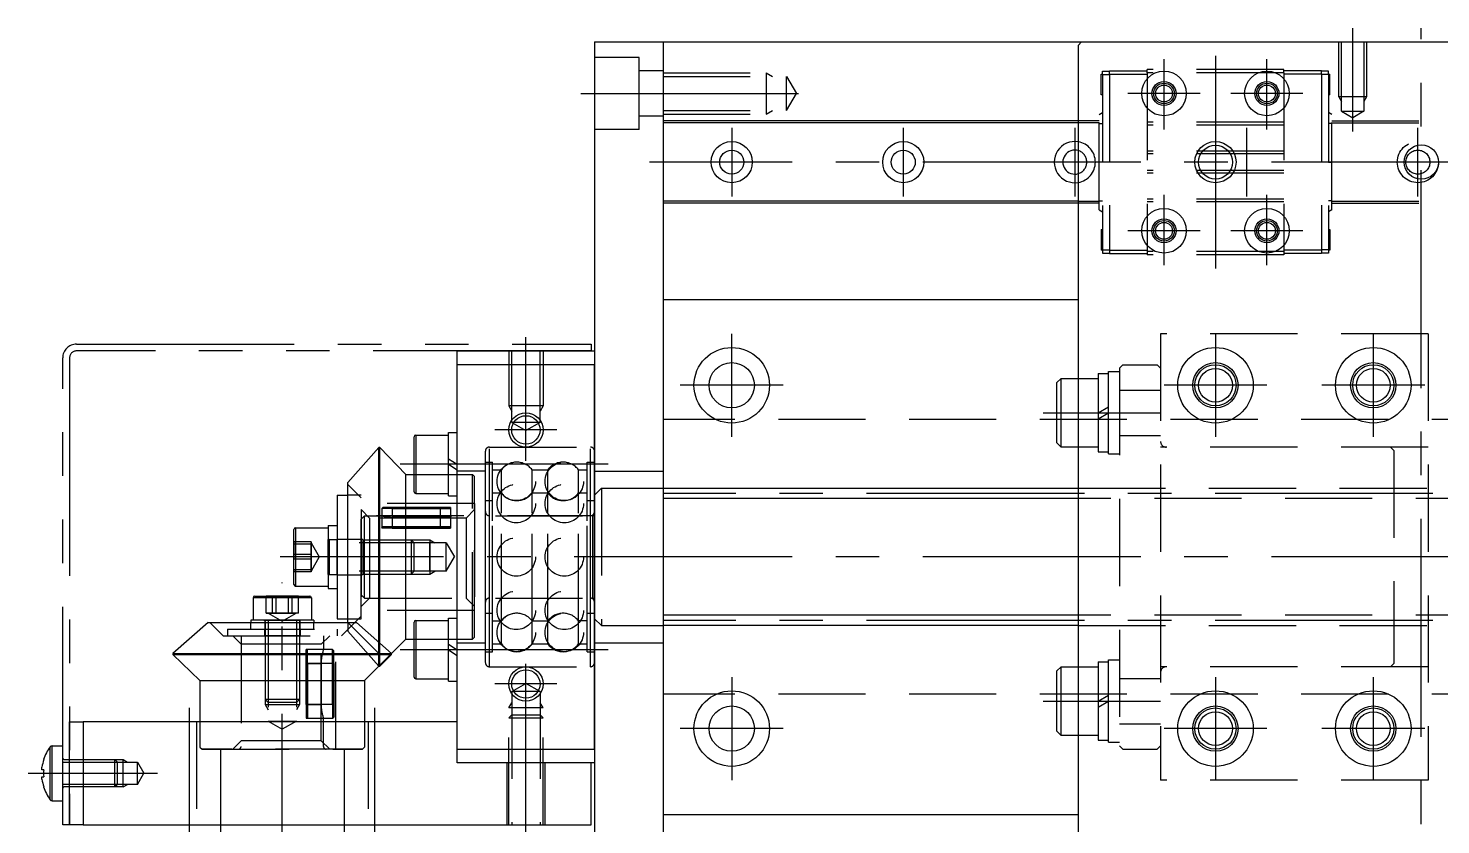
# Model space of a CAD drawing. Extents: x -106 to 482, y -54 to 311.
# Drawn here: x 167.4 to 373.2, y 194.6 to 310.6 of the extents above; entities that cross this region are included whole.
import ezdxf

# ---------------------------------------------------------------- set-up
doc = ezdxf.new("R2010")
doc.units = 0
for name, pattern in [('CENTER', [50.8, 31.75, -6.35, 6.35, -6.35]), ('DASHED', [19.05, 12.7, -6.35]), ('PHANTOM', [63.5, 31.75, -6.35, 6.35, -6.35, 6.35, -6.35])]:
    doc.linetypes.add(name, pattern=pattern)
doc.layers.get('0').update_dxf_attribs({"linetype": 'CONTINUOUS'})
doc.layers.add('CENTER', color=1, linetype='CENTER')

msp = doc.modelspace()

# ---------------------------------------------------------------- linework, layer by layer
at = {"color": 7, "linetype": 'CONTINUOUS'}
for p, q in [((249.89, 308.56), (479.89, 308.56)), ((249.89, 308.56), (249.89, 158.56)), ((259.89, 308.56), (259.89, 158.56)), ((320.39, 308.06), (320.89, 308.56)), ((320.39, 308.06), (320.39, 159.06)), ((320.39, 297.06), (259.89, 297.06)), ((259.89, 297.06), (259.89, 285.06)), ((320.39, 296.76), (259.89, 296.76)), ((320.39, 285.36), (259.89, 285.36)), ((320.39, 285.06), (259.89, 285.06)), ((259.89, 271.06), (320.39, 271.06)), ((229.89, 261.56), (229.89, 263.56)), ((229.89, 263.56), (249.89, 263.56)), ((229.89, 205.56), (229.89, 261.56)), ((249.89, 261.56), (229.89, 261.56)), ((249.89, 205.56), (249.89, 261.56)), ((317.29, 258.96), (317.89, 259.56)), ((317.89, 259.56), (320.39, 259.56)), ((317.89, 249.56), (317.89, 259.56)), ((317.29, 250.16), (317.29, 258.96)), ((223.84, 251.31), (223.84, 242.81)), ((223.84, 251.31), (228.59, 251.31)), ((228.59, 242.47), (228.59, 251.66)), ((228.59, 251.66), (229.89, 251.66)), ((218.46, 249.48), (213.95, 244.38)), ((218.46, 217.63), (218.46, 249.48)), ((218.6, 249.48), (218.46, 249.48)), ((218.6, 217.63), (218.6, 249.48)), ((222.39, 245.56), (218.6, 249.48)), ((223.59, 243.06), (223.59, 251.06)), ((317.89, 249.56), (317.29, 250.16)), ((320.39, 249.56), (317.89, 249.56)), ((228.59, 247.87), (229.89, 247.06)), ((228.59, 247.06), (229.89, 246.25)), ((222.39, 221.56), (222.39, 245.56)), ((222.39, 245.56), (223.59, 245.56)), ((213.95, 224), (213.95, 244.38)), ((259.89, 243.56), (320.39, 243.56)), ((212.39, 242.56), (212.39, 224.56)), ((212.39, 242.56), (213.95, 242.56)), ((223.84, 242.81), (228.59, 242.81)), ((228.59, 242.47), (229.89, 242.47)), ((206.09, 232.06), (206.09, 237.56)), ((206.34, 237.81), (211.09, 237.81)), ((206.34, 237.81), (206.34, 231.97)), ((211.09, 238.16), (211.09, 228.96)), ((211.09, 238.16), (212.39, 238.16)), ((206.09, 229.56), (206.09, 232.06)), ((206.34, 231.97), (206.34, 229.31)), ((206.34, 229.31), (211.09, 229.31)), ((211.09, 228.96), (212.39, 228.96)), ((208.64, 227.61), (200.14, 227.61)), ((200.14, 227.61), (200.14, 224.36)), ((200.39, 227.86), (208.39, 227.86)), ((208.64, 227.61), (208.64, 224.36)), ((212.39, 224.56), (213.95, 224.56)), ((228.59, 215.47), (228.59, 224.66)), ((228.59, 224.66), (229.89, 224.66)), ((193.57, 224), (188.46, 219.49)), ((193.57, 224), (204.39, 224)), ((208.99, 224.36), (199.79, 224.36)), ((199.79, 224.36), (199.79, 224)), ((204.39, 224), (213.95, 224)), ((208.99, 224.36), (208.99, 224)), ((213.95, 224), (218.46, 219.49)), ((223.59, 216.06), (223.59, 224.06)), ((223.84, 224.31), (223.84, 215.81)), ((223.84, 224.31), (228.59, 224.31)), ((320.39, 223.56), (259.89, 223.56)), ((216.39, 215.56), (222.39, 221.56)), ((222.39, 221.56), (223.59, 221.56)), ((228.59, 220.84), (229.89, 220.03)), ((188.46, 219.49), (204.39, 219.49)), ((188.46, 219.49), (188.46, 219.35)), ((188.46, 219.35), (204.39, 219.35)), ((188.46, 219.35), (192.39, 215.56)), ((204.39, 219.49), (220.31, 219.49)), ((204.39, 219.35), (220.31, 219.35)), ((218.6, 217.63), (220.31, 219.35)), ((220.31, 219.35), (220.31, 219.49)), ((228.59, 220.03), (229.89, 219.22)), ((218.46, 217.63), (218.6, 217.63)), ((317.29, 216.96), (317.89, 217.56)), ((317.29, 208.16), (317.29, 216.96)), ((317.89, 217.56), (320.39, 217.56)), ((317.89, 207.56), (317.89, 217.56)), ((192.39, 215.56), (204.39, 215.56)), ((192.39, 215.56), (192.39, 209.56)), ((204.39, 215.56), (216.39, 215.56)), ((216.39, 215.56), (216.39, 209.56)), ((223.84, 215.81), (228.59, 215.81)), ((228.59, 215.47), (229.89, 215.47)), ((173.39, 194.56), (173.39, 209.56)), ((173.39, 209.56), (175.39, 209.56)), ((229.89, 209.56), (175.39, 209.56)), ((175.39, 209.56), (175.39, 194.56)), ((229.89, 203.56), (229.89, 209.56)), ((317.89, 207.56), (317.29, 208.16)), ((170.55, 202.06), (170.55, 205.91)), ((170.84, 206.06), (172.39, 206.06)), ((170.84, 202.06), (170.84, 206.06)), ((172.39, 202.06), (172.39, 206.06)), ((320.39, 207.56), (317.89, 207.56)), ((169.6, 204.05), (169.62, 204.04)), ((172.59, 204.06), (173.39, 204.06)), ((229.89, 205.56), (249.89, 205.56)), ((169.37, 202.57), (169.37, 202.92)), ((169.62, 202.57), (169.37, 202.57)), ((170.55, 198.2), (170.55, 202.06)), ((170.84, 198.06), (170.84, 202.06)), ((172.39, 198.06), (172.39, 202.06)), ((249.39, 203.56), (229.89, 203.56)), ((249.39, 194.56), (249.39, 203.56)), ((249.89, 203.56), (249.39, 203.56)), ((169.37, 201.54), (169.62, 201.54)), ((169.37, 201.19), (169.37, 201.54)), ((169.62, 200.07), (169.6, 200.06)), ((173.39, 200.06), (172.59, 200.06)), ((170.84, 198.06), (172.39, 198.06)), ((259.89, 196.06), (320.39, 196.06)), ((175.39, 194.56), (173.39, 194.56)), ((175.39, 194.56), (249.39, 194.56))]:
    msp.add_line(p, q, dxfattribs=at)
at = {"color": 3, "linetype": 'DASHED'}
for p, q in [((358.39, 300.56), (358.39, 308.56)), ((358.77, 298.46), (358.77, 308.56)), ((362.01, 308.56), (362.01, 298.46)), ((362.39, 308.56), (362.39, 300.56)), ((256.39, 306.31), (249.89, 306.31)), ((256.39, 295.81), (256.39, 306.31)), ((259.89, 304.36), (256.39, 304.36)), ((259.89, 304.06), (274.89, 304.06)), ((259.89, 303.51), (277.89, 303.51)), ((274.89, 304.06), (275.83, 303.51)), ((274.89, 304.06), (274.89, 298.06)), ((277.89, 298.6), (277.89, 303.51)), ((277.89, 303.51), (279.31, 301.06)), ((323.74, 303.86), (323.94, 303.86)), ((323.74, 300.86), (323.74, 303.86)), ((323.94, 303.81), (323.94, 304.31)), ((323.94, 304.31), (324.94, 304.31)), ((323.94, 303.81), (323.94, 278.31)), ((323.94, 303.81), (324.94, 303.81)), ((324.94, 304.36), (330.44, 304.36)), ((324.94, 303.86), (324.94, 304.36)), ((324.94, 303.86), (324.94, 278.26)), ((324.94, 303.86), (330.44, 303.86)), ((350.34, 304.56), (330.44, 304.56)), ((330.44, 304.06), (330.44, 304.56)), ((330.44, 304.06), (330.44, 278.06)), ((350.34, 304.06), (330.44, 304.06)), ((350.34, 304.06), (350.34, 304.56)), ((355.84, 304.36), (350.34, 304.36)), ((350.34, 304.06), (350.34, 278.06)), ((355.84, 303.86), (350.34, 303.86)), ((355.84, 303.86), (355.84, 304.36)), ((356.84, 304.31), (355.84, 304.31)), ((355.84, 303.86), (355.84, 278.26)), ((356.84, 303.81), (355.84, 303.81)), ((356.84, 303.81), (356.84, 304.31)), ((356.84, 303.86), (357.04, 303.86)), ((356.84, 303.81), (356.84, 278.31)), ((357.04, 300.86), (357.04, 303.86)), ((277.89, 298.6), (279.31, 301.06)), ((323.94, 300.86), (323.74, 300.86)), ((357.04, 300.86), (356.84, 300.86)), ((362.39, 300.56), (358.39, 300.56)), ((358.39, 300.56), (358.77, 299.9)), ((362.39, 300.56), (362.01, 299.9)), ((259.89, 298.6), (277.89, 298.6)), ((274.89, 298.06), (275.83, 298.6)), ((259.89, 297.76), (256.39, 297.76)), ((259.89, 298.06), (274.89, 298.06)), ((323.44, 297.06), (320.39, 297.06)), ((323.44, 296.76), (320.39, 296.76)), ((323.44, 297.99), (323.94, 298.29)), ((323.44, 284.13), (323.44, 297.99)), ((323.44, 296.69), (323.94, 296.69)), ((350.34, 296.86), (330.44, 296.86)), ((350.34, 296.46), (330.44, 296.46)), ((357.34, 297.99), (356.84, 298.29)), ((357.34, 296.69), (356.84, 296.69)), ((357.34, 284.13), (357.34, 297.99)), ((357.34, 297.06), (383.44, 297.06)), ((357.34, 296.76), (383.44, 296.76)), ((358.77, 298.46), (360.39, 297.52)), ((358.77, 298.46), (362.01, 298.46)), ((362.01, 298.46), (360.39, 297.52)), ((256.39, 295.81), (249.89, 295.81)), ((350.34, 292.66), (330.44, 292.66)), ((323.94, 291.06), (323.44, 291.06)), ((350.34, 292.26), (330.44, 292.26)), ((356.84, 291.06), (357.34, 291.06)), ((350.34, 289.86), (330.44, 289.86)), ((350.34, 289.46), (330.44, 289.46)), ((320.39, 285.36), (323.44, 285.36)), ((323.44, 285.06), (320.39, 285.06)), ((323.44, 285.43), (323.94, 285.43)), ((323.44, 284.13), (323.94, 283.83)), ((350.34, 285.66), (330.44, 285.66)), ((350.34, 285.26), (330.44, 285.26)), ((357.34, 285.43), (356.84, 285.43)), ((357.34, 284.13), (356.84, 283.83)), ((357.34, 285.36), (383.44, 285.36)), ((357.34, 285.06), (383.44, 285.06)), ((323.74, 281.26), (323.74, 278.26)), ((323.74, 281.26), (323.94, 281.26)), ((356.84, 281.26), (357.04, 281.26)), ((357.04, 281.26), (357.04, 278.26)), ((323.94, 278.26), (323.74, 278.26)), ((323.94, 278.31), (323.94, 277.81)), ((323.94, 278.31), (324.94, 278.31)), ((324.94, 278.26), (330.44, 278.26)), ((324.94, 278.26), (324.94, 277.76)), ((350.34, 278.06), (330.44, 278.06)), ((330.44, 278.06), (330.44, 277.56)), ((355.84, 278.26), (350.34, 278.26)), ((350.34, 278.06), (350.34, 277.56)), ((356.84, 278.31), (355.84, 278.31)), ((355.84, 278.26), (355.84, 277.76)), ((356.84, 278.31), (356.84, 277.81)), ((357.04, 278.26), (356.84, 278.26)), ((323.94, 277.81), (324.94, 277.81)), ((324.94, 277.76), (330.44, 277.76)), ((350.34, 277.56), (330.44, 277.56)), ((355.84, 277.76), (350.34, 277.76)), ((356.84, 277.81), (355.84, 277.81)), ((332.39, 266.06), (332.39, 201.06)), ((371.39, 266.06), (332.39, 266.06)), ((371.39, 266.06), (371.39, 201.06)), ((237.39, 263.56), (237.39, 255.56)), ((237.82, 253.16), (237.82, 263.56)), ((241.96, 253.16), (241.96, 263.56)), ((242.39, 263.56), (242.39, 255.56)), ((326.89, 261.56), (326.39, 261.06)), ((326.89, 261.56), (331.89, 261.56)), ((331.89, 261.56), (332.39, 261.06)), ((320.39, 259.56), (323.29, 259.56)), ((323.29, 260.26), (323.29, 248.86)), ((323.29, 260.26), (324.79, 260.26)), ((324.79, 248.56), (324.79, 260.56)), ((324.79, 260.56), (326.39, 260.56)), ((326.39, 261.06), (326.39, 206.06)), ((326.39, 257.86), (332.39, 257.86)), ((242.39, 255.56), (237.39, 255.56)), ((237.39, 255.56), (237.82, 254.81)), ((242.39, 255.56), (241.96, 254.81)), ((323.29, 254.56), (324.79, 255.42)), ((479.89, 253.56), (259.89, 253.56)), ((323.29, 253.69), (324.79, 254.56)), ((241.96, 253.16), (237.82, 253.16)), ((237.82, 253.16), (239.89, 251.96)), ((241.96, 253.16), (239.89, 251.96)), ((326.39, 251.26), (332.39, 251.26)), ((234.59, 217.56), (234.59, 249.56)), ((234.59, 249.56), (249.29, 249.56)), ((249.29, 217.56), (249.29, 249.56)), ((323.29, 249.56), (320.39, 249.56)), ((371.39, 249.56), (332.39, 249.56)), ((365.89, 249.56), (366.39, 249.06)), ((233.99, 218.17), (233.99, 248.94)), ((233.99, 247.36), (235.05, 247.36)), ((233.99, 219.77), (233.99, 247.35)), ((233.99, 219.77), (233.99, 247.35)), ((235.05, 219.76), (235.05, 247.36)), ((235.05, 219.76), (235.05, 247.36)), ((248.83, 219.76), (248.83, 247.36)), ((248.83, 219.76), (248.83, 247.36)), ((248.83, 247.36), (249.89, 247.36)), ((249.89, 218.17), (249.89, 248.94)), ((249.89, 219.77), (249.89, 247.35)), ((249.89, 219.77), (249.89, 247.35)), ((323.29, 248.86), (324.79, 248.86)), ((324.79, 248.56), (326.39, 248.56)), ((366.39, 249.06), (366.39, 218.06)), ((223.59, 245.56), (232.09, 245.56)), ((233.99, 246.06), (229.89, 246.06)), ((232.09, 221.56), (232.09, 245.56)), ((232.09, 245.56), (232.39, 245.26)), ((232.39, 221.86), (232.39, 245.26)), ((235.05, 246.24), (236.32, 246.24)), ((235.05, 220.89), (235.05, 246.22)), ((236.32, 220.88), (236.32, 246.24)), ((240.8, 220.88), (240.8, 246.24)), ((240.8, 246.24), (243.08, 246.24)), ((243.08, 220.88), (243.08, 246.24)), ((247.56, 220.88), (247.56, 246.24)), ((247.56, 246.24), (248.83, 246.24)), ((248.83, 220.89), (248.83, 246.22)), ((249.89, 246.06), (259.89, 246.06)), ((215.89, 242.18), (213.95, 244.13)), ((250.89, 243.56), (249.89, 242.56)), ((250.89, 243.56), (250.89, 223.56)), ((250.89, 243.56), (259.89, 243.56)), ((320.39, 243.56), (420.39, 243.56)), ((215.89, 242.56), (213.95, 242.56)), ((215.89, 224.56), (215.89, 242.56)), ((215.89, 224.94), (215.89, 242.18)), ((232.39, 241.36), (215.89, 241.36)), ((232.39, 241.36), (215.89, 241.36)), ((232.39, 240.47), (232.39, 241.36)), ((232.39, 241.36), (232.39, 240.47)), ((233.99, 225.4), (233.99, 241.71)), ((233.99, 225.4), (233.99, 241.71)), ((234, 241.76), (235.05, 241.76)), ((235.05, 224.24), (235.05, 242.88)), ((235.05, 242.88), (236.32, 242.88)), ((235.05, 225.4), (235.05, 241.71)), ((235.05, 225.4), (235.05, 241.71)), ((236.32, 224.24), (236.32, 242.88)), ((240.8, 224.24), (240.8, 242.88)), ((240.8, 242.88), (243.08, 242.88)), ((243.08, 224.24), (243.08, 242.88)), ((247.56, 224.24), (247.56, 242.88)), ((247.56, 242.88), (248.82, 242.88)), ((248.83, 224.24), (248.83, 242.88)), ((248.83, 241.76), (249.89, 241.76)), ((248.83, 225.4), (248.83, 241.71)), ((248.83, 225.4), (248.83, 241.71)), ((249.89, 224.57), (249.89, 242.54)), ((249.89, 225.4), (249.89, 241.71)), ((249.89, 225.4), (249.89, 241.71)), ((420.39, 242.06), (320.39, 242.06)), ((215.89, 240.47), (215.89, 226.4)), ((217.09, 239.21), (215.89, 240.47)), ((216.39, 239.56), (215.89, 239.06)), ((215.89, 228.1), (215.89, 239.06)), ((215.89, 227.98), (215.89, 238.93)), ((216.39, 227.56), (216.39, 239.56)), ((216.39, 239.56), (249.89, 239.56)), ((249.89, 239.56), (216.39, 239.56)), ((217.09, 239.21), (217.09, 227.56)), ((231.19, 239.21), (217.09, 239.21)), ((231.19, 239.21), (217.09, 239.21)), ((219.05, 240.76), (218.89, 240.6)), ((220.39, 240.6), (218.89, 240.6)), ((218.89, 240.6), (218.89, 237.76)), ((220.39, 240.76), (219.05, 240.76)), ((228.89, 240.76), (220.39, 240.76)), ((220.39, 240.76), (220.39, 240.6)), ((220.39, 240.76), (220.39, 240.6)), ((220.39, 240.6), (228.89, 240.6)), ((220.39, 240.6), (220.39, 237.92)), ((220.39, 240.6), (220.39, 237.92)), ((220.39, 239.33), (228.89, 239.33)), ((228.89, 239.33), (220.39, 239.33)), ((220.39, 239.33), (220.39, 237.76)), ((220.39, 239.33), (220.39, 237.76)), ((227.39, 240.76), (228.73, 240.76)), ((227.39, 240.6), (227.39, 240.76)), ((227.39, 240.6), (227.39, 240.76)), ((227.39, 240.6), (228.89, 240.6)), ((227.39, 240.6), (227.39, 237.92)), ((227.39, 240.6), (227.39, 237.92)), ((227.39, 239.33), (227.39, 237.76)), ((227.39, 239.33), (227.39, 237.76)), ((228.73, 240.76), (228.89, 240.6)), ((228.89, 240.76), (228.89, 237.76)), ((231.19, 239.21), (232.39, 240.47)), ((231.19, 239.21), (231.19, 227.56)), ((232.39, 240.47), (232.39, 226.4)), ((233.99, 226.97), (233.99, 240.15)), ((234.59, 227.57), (234.59, 239.54)), ((249.29, 227.57), (249.29, 239.54)), ((249.59, 239.54), (249.59, 227.57)), ((249.89, 226.97), (249.89, 240.15)), ((249.89, 239.81), (249.89, 227.3)), ((220.39, 237.92), (218.89, 237.92)), ((219.05, 237.76), (218.89, 237.92)), ((220.39, 237.76), (218.89, 237.76)), ((220.39, 237.76), (219.05, 237.76)), ((228.89, 237.92), (220.39, 237.92)), ((220.39, 237.92), (220.39, 237.76)), ((220.39, 237.92), (220.39, 237.76)), ((228.89, 237.76), (220.39, 237.76)), ((228.89, 237.76), (220.39, 237.76)), ((220.39, 237.76), (228.89, 237.76)), ((227.39, 237.92), (228.89, 237.92)), ((227.39, 237.76), (227.39, 237.92)), ((227.39, 237.76), (227.39, 237.92)), ((227.39, 237.76), (228.89, 237.76)), ((227.39, 237.76), (228.73, 237.76)), ((228.89, 237.92), (228.73, 237.76)), ((208.59, 235.74), (206.09, 235.74)), ((206.09, 235.74), (206.09, 235.41)), ((206.09, 235.74), (206.09, 233.89)), ((208.59, 235.41), (206.09, 235.41)), ((206.09, 235.41), (206.09, 233.23)), ((208.59, 235.74), (208.59, 234.81)), ((208.59, 235.74), (208.59, 235.58)), ((208.59, 234.81), (208.59, 235.6)), ((208.59, 235.6), (209.77, 233.56)), ((208.59, 235.58), (208.59, 235.41)), ((208.59, 235.58), (208.59, 234.32)), ((208.59, 235.41), (208.59, 234.32)), ((208.59, 234.81), (208.59, 233.89)), ((208.59, 232.79), (208.59, 234.81)), ((211.09, 236.24), (211.09, 230.86)), ((211.09, 236.11), (212.39, 236.11)), ((211.09, 231.01), (211.09, 236.1)), ((228.29, 235.62), (211.09, 235.62)), ((211.29, 231.06), (211.29, 236.06)), ((212.39, 236.16), (215.89, 236.16)), ((212.39, 230.97), (212.39, 236.15)), ((212.39, 231.01), (212.39, 236.1)), ((215.89, 236.31), (216.14, 236.06)), ((215.89, 230.71), (215.89, 236.16)), ((216.14, 236.06), (225.89, 236.06)), ((216.14, 236.06), (216.14, 231.06)), ((223.59, 235.62), (223.16, 236.06)), ((223.16, 236.06), (223.16, 231.06)), ((223.59, 231.49), (223.59, 235.62)), ((225.89, 236.06), (226.64, 235.62)), ((225.89, 236.06), (225.89, 231.06)), ((225.89, 231.46), (225.89, 235.66)), ((228.29, 231.49), (228.29, 235.62)), ((228.29, 235.62), (229.48, 233.56)), ((208.59, 233.89), (206.09, 233.89)), ((206.09, 231.7), (206.09, 233.89)), ((208.59, 233.23), (206.09, 233.23)), ((206.09, 231.37), (206.09, 233.23)), ((208.59, 234.32), (208.59, 232.3)), ((208.59, 234.32), (208.59, 233.23)), ((208.59, 232.79), (208.59, 233.89)), ((209.77, 233.56), (208.59, 231.51)), ((208.59, 232.3), (208.59, 233.23)), ((208.59, 231.7), (208.59, 232.79)), ((208.59, 231.53), (208.59, 232.79)), ((228.29, 231.49), (229.48, 233.56)), ((208.59, 231.7), (206.09, 231.7)), ((206.09, 231.7), (206.09, 231.37)), ((208.59, 231.37), (206.09, 231.37)), ((208.59, 231.37), (208.59, 232.3)), ((208.59, 232.3), (208.59, 231.51)), ((208.59, 231.7), (208.59, 231.53)), ((208.59, 231.53), (208.59, 231.37)), ((228.29, 231.49), (211.09, 231.49)), ((211.09, 231.01), (212.39, 231.01)), ((212.39, 230.96), (215.89, 230.96)), ((215.89, 230.81), (216.14, 231.06)), ((216.14, 231.06), (225.89, 231.06)), ((223.16, 231.06), (223.59, 231.49)), ((225.89, 231.06), (226.64, 231.49)), ((202.05, 225.36), (202.05, 227.86)), ((203.49, 227.86), (202.05, 227.86)), ((202.05, 227.86), (202.95, 227.86)), ((202.95, 225.36), (202.95, 227.86)), ((205.29, 227.86), (202.95, 227.86)), ((203.49, 225.36), (203.49, 227.86)), ((203.49, 227.86), (205.83, 227.86)), ((205.29, 225.36), (205.29, 227.86)), ((206.73, 227.86), (205.29, 227.86)), ((205.83, 225.36), (205.83, 227.86)), ((206.73, 227.86), (205.83, 227.86)), ((206.73, 225.36), (206.73, 227.86)), ((215.89, 228.06), (216.39, 227.56)), ((215.89, 226.36), (217.09, 227.56)), ((216.39, 227.56), (249.89, 227.56)), ((231.19, 227.56), (232.39, 226.36)), ((202.77, 225.36), (202.05, 225.36)), ((202.05, 225.36), (202.5, 225.36)), ((202.35, 225.36), (204.39, 224.18)), ((202.77, 225.36), (202.35, 225.36)), ((202.5, 225.36), (202.95, 225.36)), ((202.5, 225.36), (204.12, 225.36)), ((203.49, 225.36), (202.77, 225.36)), ((204.66, 225.36), (202.77, 225.36)), ((204.12, 225.36), (202.95, 225.36)), ((203.49, 225.36), (204.66, 225.36)), ((205.29, 225.36), (204.12, 225.36)), ((204.12, 225.36), (206.01, 225.36)), ((204.39, 224.18), (206.43, 225.36)), ((204.66, 225.36), (205.83, 225.36)), ((206.28, 225.36), (204.66, 225.36)), ((206.01, 225.36), (205.29, 225.36)), ((206.28, 225.36), (205.83, 225.36)), ((206.73, 225.36), (206.01, 225.36)), ((206.01, 225.36), (206.43, 225.36)), ((206.73, 225.36), (206.28, 225.36)), ((215.89, 224.94), (213.02, 222.06)), ((213.95, 224.56), (215.89, 224.56)), ((232.39, 225.76), (215.89, 225.76)), ((232.39, 225.76), (215.89, 225.76)), ((233.99, 225.36), (235.05, 225.36)), ((248.83, 225.36), (249.89, 225.36)), ((250.89, 223.56), (249.89, 224.56)), ((420.39, 225.06), (320.39, 225.06)), ((193.82, 224), (195.76, 222.06)), ((196.39, 223.06), (213.95, 223.06)), ((196.39, 223.06), (196.39, 222.06)), ((199.79, 223.06), (199.79, 224)), ((201.69, 224.36), (207.05, 224.36)), ((201.79, 223.06), (201.79, 222.06)), ((201.84, 224.36), (201.84, 223.06)), ((206.93, 224.36), (201.84, 224.36)), ((201.89, 224.16), (201.89, 212.06)), ((202.32, 224.36), (202.32, 209.66)), ((206.46, 224.36), (206.46, 209.66)), ((206.89, 224.16), (206.89, 212.06)), ((206.94, 224.36), (206.94, 223.06)), ((206.99, 223.06), (206.99, 222.06)), ((208.99, 223.06), (208.99, 224)), ((212.39, 223.06), (212.39, 222.06)), ((213.95, 224), (215.21, 224)), ((213.95, 224), (213.95, 222.74)), ((213.95, 222.74), (218.46, 217.63)), ((215.21, 224), (220.31, 219.49)), ((235.05, 224.24), (236.32, 224.24)), ((240.8, 224.24), (243.08, 224.24)), ((248.83, 224.24), (247.56, 224.24)), ((250.89, 223.56), (259.89, 223.56)), ((320.39, 223.56), (420.39, 223.56)), ((195.76, 222.06), (213.02, 222.06)), ((198.39, 220.86), (197.19, 222.06)), ((198.39, 222.06), (198.39, 205.96)), ((210.05, 220.86), (198.39, 220.86)), ((206.99, 222.06), (201.82, 222.06)), ((201.89, 222.06), (206.89, 222.06)), ((210.05, 220.86), (211.31, 222.06)), ((210.05, 206.76), (210.05, 220.86)), ((210.05, 206.76), (210.05, 220.86)), ((210.39, 222.06), (210.39, 220.06)), ((212.19, 205.56), (212.19, 222.06)), ((212.19, 205.56), (212.19, 222.06)), ((223.59, 221.56), (232.09, 221.56)), ((229.89, 221.06), (233.99, 221.06)), ((232.09, 221.56), (232.39, 221.86)), ((235.05, 220.88), (236.32, 220.88)), ((240.8, 220.88), (243.08, 220.88)), ((247.56, 220.88), (248.83, 220.88)), ((249.89, 221.06), (259.89, 221.06)), ((207.89, 218.06), (207.89, 220.06)), ((211.73, 220.06), (207.89, 220.06)), ((207.89, 219.9), (208.05, 220.06)), ((207.89, 218.06), (207.89, 219.9)), ((208.05, 218.06), (208.05, 220.06)), ((211.73, 218.06), (211.73, 220.06)), ((211.89, 219.9), (211.73, 220.06)), ((211.89, 218.06), (211.89, 219.9)), ((233.99, 219.76), (235.05, 219.76)), ((248.83, 219.76), (249.89, 219.76)), ((323.29, 218.26), (323.29, 206.86)), ((323.29, 218.26), (324.79, 218.26)), ((324.79, 206.56), (324.79, 218.56)), ((324.79, 218.56), (326.39, 218.56)), ((207.89, 218.06), (210.05, 218.06)), ((207.89, 218.06), (210.05, 218.06)), ((208.05, 218.06), (207.89, 218.06)), ((208.05, 218.06), (207.89, 218.06)), ((207.89, 212.06), (207.89, 218.06)), ((207.89, 218.06), (207.89, 212.06)), ((207.89, 218.06), (207.89, 212.06)), ((207.89, 212.06), (207.89, 218.06)), ((211.73, 218.06), (208.05, 218.06)), ((211.73, 218.06), (208.05, 218.06)), ((208.05, 212.06), (208.05, 218.06)), ((208.05, 218.06), (208.05, 212.06)), ((210.05, 212.06), (210.05, 218.06)), ((210.05, 218.06), (210.05, 212.06)), ((211.89, 218.06), (211.73, 218.06)), ((211.89, 218.06), (211.73, 218.06)), ((211.73, 218.06), (211.73, 212.06)), ((211.73, 212.06), (211.73, 218.06)), ((211.89, 212.06), (211.89, 218.06)), ((211.89, 218.06), (211.89, 212.06)), ((234.59, 217.56), (249.29, 217.56)), ((320.39, 217.56), (323.29, 217.56)), ((371.39, 217.56), (332.39, 217.56)), ((366.39, 218.06), (365.89, 217.56)), ((237.82, 213.96), (239.89, 215.15)), ((241.96, 213.96), (239.89, 215.15)), ((326.39, 215.86), (332.39, 215.86)), ((206.89, 212.8), (201.89, 212.8)), ((201.89, 212.8), (202.33, 212.36)), ((201.89, 212.06), (206.89, 212.06)), ((201.89, 212.06), (202.32, 211.31)), ((202.29, 212.06), (206.49, 212.06)), ((206.44, 212.36), (202.33, 212.36)), ((206.89, 212.8), (206.44, 212.36)), ((206.89, 212.06), (206.46, 211.31)), ((207.89, 212.06), (207.89, 210.22)), ((207.89, 212.06), (207.89, 210.06)), ((207.89, 212.06), (210.05, 212.06)), ((207.89, 212.06), (210.05, 212.06)), ((207.89, 212.06), (208.05, 212.06)), ((207.89, 212.06), (208.05, 212.06)), ((208.05, 212.06), (208.05, 210.06)), ((211.73, 212.06), (208.05, 212.06)), ((211.73, 212.06), (208.05, 212.06)), ((211.73, 212.06), (211.73, 210.06)), ((211.73, 212.06), (211.89, 212.06)), ((211.73, 212.06), (211.89, 212.06)), ((211.89, 212.06), (211.89, 210.22)), ((237.39, 211.56), (237.82, 212.31)), ((237.82, 213.96), (237.82, 194.56)), ((241.96, 213.96), (237.82, 213.96)), ((241.96, 213.96), (241.96, 194.56)), ((242.39, 211.56), (241.96, 212.31)), ((479.89, 213.56), (259.89, 213.56)), ((323.29, 212.56), (324.79, 213.42)), ((323.29, 211.69), (324.79, 212.56)), ((208.05, 210.06), (207.89, 210.22)), ((207.89, 210.06), (211.73, 210.06)), ((210.39, 205.96), (210.39, 210.06)), ((211.73, 210.06), (211.89, 210.22)), ((237.39, 194.56), (237.39, 211.56)), ((242.39, 211.56), (237.39, 211.56)), ((237.82, 210.56), (237.39, 210.12)), ((237.39, 210.12), (242.39, 210.12)), ((237.82, 210.56), (241.96, 210.56)), ((241.96, 210.56), (242.39, 210.12)), ((242.39, 194.56), (242.39, 211.56)), ((191.89, 209.56), (191.89, 194.56)), ((192.39, 209.56), (192.39, 205.86)), ((202.32, 209.66), (206.46, 209.66)), ((202.32, 209.66), (204.39, 208.46)), ((206.46, 209.66), (204.39, 208.46)), ((216.39, 209.56), (216.39, 205.86)), ((216.89, 209.56), (216.89, 194.56)), ((326.39, 209.26), (332.39, 209.26)), ((192.39, 205.86), (192.69, 205.56)), ((197.19, 205.56), (198.39, 206.76)), ((210.05, 206.76), (198.39, 206.76)), ((210.05, 206.76), (211.31, 205.56)), ((216.39, 205.86), (216.09, 205.56)), ((323.29, 207.56), (320.39, 207.56)), ((323.29, 206.86), (324.79, 206.86)), ((324.79, 206.56), (326.39, 206.56)), ((326.89, 205.56), (326.39, 206.06)), ((331.89, 205.56), (332.39, 206.06)), ((173.39, 204.06), (181.19, 204.06)), ((180.01, 200.06), (180.01, 204.06)), ((180.39, 203.68), (180.01, 204.06)), ((181.19, 200.06), (181.19, 204.06)), ((181.19, 204.06), (181.85, 203.68)), ((192.69, 205.56), (216.09, 205.56)), ((216.09, 205.56), (192.69, 205.56)), ((195.39, 205.56), (195.39, 192.56)), ((213.39, 205.56), (213.39, 192.56)), ((326.89, 205.56), (331.89, 205.56)), ((173.39, 203.68), (183.29, 203.68)), ((180.39, 200.44), (180.39, 203.68)), ((183.29, 200.44), (183.29, 203.68)), ((183.29, 203.68), (184.22, 202.06)), ((183.29, 200.44), (184.22, 202.06)), ((237.14, 194.56), (237.14, 203.56)), ((242.64, 203.56), (242.64, 194.56)), ((183.29, 200.44), (173.39, 200.44)), ((181.19, 200.06), (173.39, 200.06)), ((180.39, 200.44), (180.01, 200.06)), ((181.19, 200.06), (181.85, 200.44)), ((371.39, 201.06), (332.39, 201.06))]:
    msp.add_line(p, q, dxfattribs=at)
at = {"color": 3, "linetype": 'PHANTOM'}
for p, q in [((174.39, 264.56), (249.39, 264.56)), ((249.39, 263.56), (174.39, 263.56)), ((249.39, 264.56), (249.39, 263.56)), ((172.39, 194.56), (172.39, 262.56)), ((173.39, 262.56), (173.39, 194.56)), ((173.39, 194.56), (172.39, 194.56)), ((173.39, 194.56), (172.39, 194.56))]:
    msp.add_line(p, q, dxfattribs=at)
at = {"color": 3, "linetype": 'CONTINUOUS'}
for p, q in [((320.39, 242.06), (259.89, 242.06)), ((320.39, 225.06), (259.89, 225.06)), ((172.39, 203.68), (173.39, 203.68)), ((173.39, 200.44), (172.39, 200.44))]:
    msp.add_line(p, q, dxfattribs=at)
at = {"color": 7, "linetype": 'CONTINUOUS'}
for centre, radius in [((332.89, 301.06), 3.25), ((332.89, 301.06), 1.75), ((347.89, 301.06), 3.25), ((347.89, 301.06), 1.75), ((332.89, 301.06), 1.23), ((347.89, 301.06), 1.23), ((269.89, 291.06), 3), ((269.89, 291.06), 1.75), ((294.89, 291.06), 3), ((294.89, 291.06), 1.75), ((340.39, 291.06), 2.46), ((370.39, 291.06), 2.5), ((332.89, 281.06), 3.25), ((347.89, 281.06), 3.25), ((332.89, 281.06), 1.75), ((332.89, 281.06), 1.23), ((347.89, 281.06), 1.75), ((347.89, 281.06), 1.23), ((269.89, 258.56), 5.5), ((340.39, 258.56), 5.5), ((363.39, 258.56), 5.5), ((269.89, 258.56), 3.3), ((340.39, 258.56), 3.3), ((363.39, 258.56), 3.3), ((340.39, 258.56), 2.46), ((363.39, 258.56), 2.46), ((239.89, 252.06), 2.07), ((239.89, 215.06), 2.07), ((269.89, 208.56), 5.5), ((340.39, 208.56), 5.5), ((363.39, 208.56), 5.5), ((269.89, 208.56), 3.3), ((340.39, 208.56), 3.3), ((340.39, 208.56), 2.46), ((363.39, 208.56), 3.3), ((363.39, 208.56), 2.46)]:
    msp.add_circle(centre, radius, dxfattribs=at)
at = {"color": 3, "linetype": 'CONTINUOUS'}
for centre, radius in [((332.89, 301.06), 1.5), ((347.89, 301.06), 1.5), ((340.39, 291.06), 3), ((332.89, 281.06), 1.5), ((347.89, 281.06), 1.5), ((340.39, 258.56), 3), ((363.39, 258.56), 3), ((239.89, 252.06), 2.5), ((239.89, 215.06), 2.5), ((340.39, 208.56), 3), ((363.39, 208.56), 3)]:
    msp.add_circle(centre, radius, dxfattribs=at)
at = {"color": 3, "linetype": 'DASHED'}
for centre, radius in [((369.89, 291.06), 3), ((369.89, 291.06), 1.75), ((238.49, 244.56), 2.8), ((245.49, 244.56), 2.8), ((238.49, 241.33), 2.8), ((238.49, 241.33), 2.8), ((245.49, 241.33), 2.8), ((245.49, 241.33), 2.8), ((238.49, 233.56), 2.8), ((238.49, 233.56), 2.8), ((245.49, 233.56), 2.8), ((245.49, 233.56), 2.8), ((238.49, 225.78), 2.8), ((238.49, 225.78), 2.8), ((245.49, 225.78), 2.8), ((245.49, 225.78), 2.8), ((238.49, 222.56), 2.8), ((245.49, 222.56), 2.8)]:
    msp.add_circle(centre, radius, dxfattribs=at)
at = {"color": 7, "linetype": 'CONTINUOUS'}
for centre, radius, start, end in [((319.89, 291.06), 3, 80.4059, 279.5941), ((319.89, 291.06), 1.75, 73.3985, 286.6015), ((223.84, 251.06), 0.25, 90, 180), ((223.84, 243.06), 0.25, 180, 270), ((206.34, 237.56), 0.25, 90, 180), ((206.34, 229.56), 0.25, 180, 270), ((200.39, 227.61), 0.25, 90, 180), ((208.39, 227.61), 0.25, 0, 90), ((223.84, 224.06), 0.25, 90, 180), ((223.84, 216.06), 0.25, 180, 270), ((175.79, 202.06), 6.5, 143.6416, 162.1374), ((170.84, 205.7), 0.36, 90, 143.6416), ((175.79, 202.06), 6.48, 162.1649, 172.3032), ((172.59, 204.26), 0.2, 180, 270), ((176.78, 202.06), 7.18, 175.8857, 184.1143), ((175.79, 202.06), 6.48, 187.6968, 197.8351), ((175.79, 202.06), 6.5, 197.8626, 216.3584), ((172.59, 199.86), 0.2, 90, 180), ((170.84, 198.42), 0.36, 216.3584, 270)]:
    msp.add_arc(centre, radius, start, end, dxfattribs=at)
at = {"color": 3, "linetype": 'DASHED'}
for centre, radius, start, end in [((319.89, 291.06), 3, 279.5941, 80.4059), ((319.89, 291.06), 1.75, 286.6015, 73.3985), ((234.59, 248.96), 0.6, 90, 180), ((249.29, 248.96), 0.6, 360, 90), ((333.19, 250.36), 0.8, 180, 270), ((238.56, 244.56), 2.8, 36.8699, 143.1301), ((245.32, 244.56), 2.8, 36.8699, 143.1301), ((238.56, 244.56), 2.8, 216.8699, 323.1301), ((245.32, 244.56), 2.8, 216.8699, 323.1301), ((220.42, 244.5), 5.18, 252.8299, 269.6853), ((234.59, 240.16), 0.6, 180, 270), ((249.29, 240.16), 0.6, 270, 0), ((249.59, 239.86), 0.3, 270, 0), ((211.29, 236.26), 0.2, 180, 270), ((211.29, 230.86), 0.2, 90, 180), ((234.59, 226.96), 0.6, 90, 180), ((249.29, 226.96), 0.6, 360, 90), ((249.59, 227.26), 0.3, 0, 90), ((238.56, 222.56), 2.8, 36.8699, 143.1301), ((245.32, 222.56), 2.8, 36.8699, 143.1301), ((201.69, 224.16), 0.2, 0, 90), ((207.09, 224.16), 0.2, 90, 180), ((238.56, 222.56), 2.8, 216.8699, 323.1301), ((245.32, 222.56), 2.8, 216.8699, 323.1301), ((216.43, 217.99), 6.38, 161.128, 179.4212), ((234.59, 218.16), 0.6, 180, 270), ((249.29, 218.16), 0.6, 270, 0), ((333.19, 216.76), 0.8, 90, 180), ((216.38, 212.11), 6.33, 180.509, 198.9534), ((197.99, 205.96), 0.4, 270, 0), ((210.79, 205.96), 0.4, 180, 270)]:
    msp.add_arc(centre, radius, start, end, dxfattribs=at)
at = {"color": 3, "linetype": 'PHANTOM'}
for radius in [2, 1]:
    msp.add_arc((174.39, 262.56), radius, 90, 180, dxfattribs=at)
at = {"layer": 'CENTER', "color": 1, "linetype": 'CENTER'}
for p, q in [((360.39, 295.52), (360.39, 310.56)), ((370.39, 156.56), (370.39, 310.56)), ((332.89, 295.81), (332.89, 306.06)), ((340.39, 306.56), (340.39, 275.56)), ((347.89, 295.81), (347.89, 306.06)), ((247.89, 301.06), (281.31, 301.06)), ((338.14, 301.06), (327.64, 301.06)), ((353.14, 301.06), (342.64, 301.06)), ((269.89, 296.06), (269.89, 286.06)), ((294.89, 296.06), (294.89, 286.06)), ((319.89, 296.06), (319.89, 286.06)), ((344.89, 296.06), (344.89, 286.06)), ((369.89, 286.06), (369.89, 296.06)), ((481.89, 291.06), (257.89, 291.06)), ((332.89, 276.06), (332.89, 286.31)), ((347.89, 276.06), (347.89, 286.31)), ((338.14, 281.06), (327.64, 281.06)), ((353.14, 281.06), (342.64, 281.06)), ((239.89, 247.56), (239.89, 265.56)), ((269.89, 251.06), (269.89, 266.06)), ((340.39, 266.06), (340.39, 251.06)), ((363.39, 266.06), (363.39, 251.06)), ((277.39, 258.56), (262.39, 258.56)), ((347.89, 258.56), (332.89, 258.56)), ((370.89, 258.56), (355.89, 258.56)), ((315.29, 254.56), (332.39, 254.56)), ((244.39, 252.06), (235.39, 252.06)), ((251.89, 247.06), (221.59, 247.06)), ((422.89, 242.81), (259.89, 242.81)), ((481.89, 233.56), (204.09, 233.56)), ((204.39, 128.16), (204.39, 229.86)), ((422.89, 224.31), (259.89, 224.31)), ((251.89, 220.03), (221.59, 220.03)), ((239.89, 186.26), (239.89, 219.56)), ((244.39, 215.06), (235.39, 215.06)), ((269.89, 216.06), (269.89, 201.06)), ((340.39, 216.06), (340.39, 201.06)), ((363.39, 216.06), (363.39, 201.06)), ((315.29, 212.56), (332.39, 212.56)), ((190.89, 180.26), (190.89, 211.56)), ((217.89, 180.26), (217.89, 211.56)), ((277.39, 208.56), (262.39, 208.56)), ((347.89, 208.56), (332.89, 208.56)), ((370.89, 208.56), (355.89, 208.56)), ((167.37, 202.06), (186.22, 202.06))]:
    msp.add_line(p, q, dxfattribs=at)

doc.saveas('drawing.dxf')
